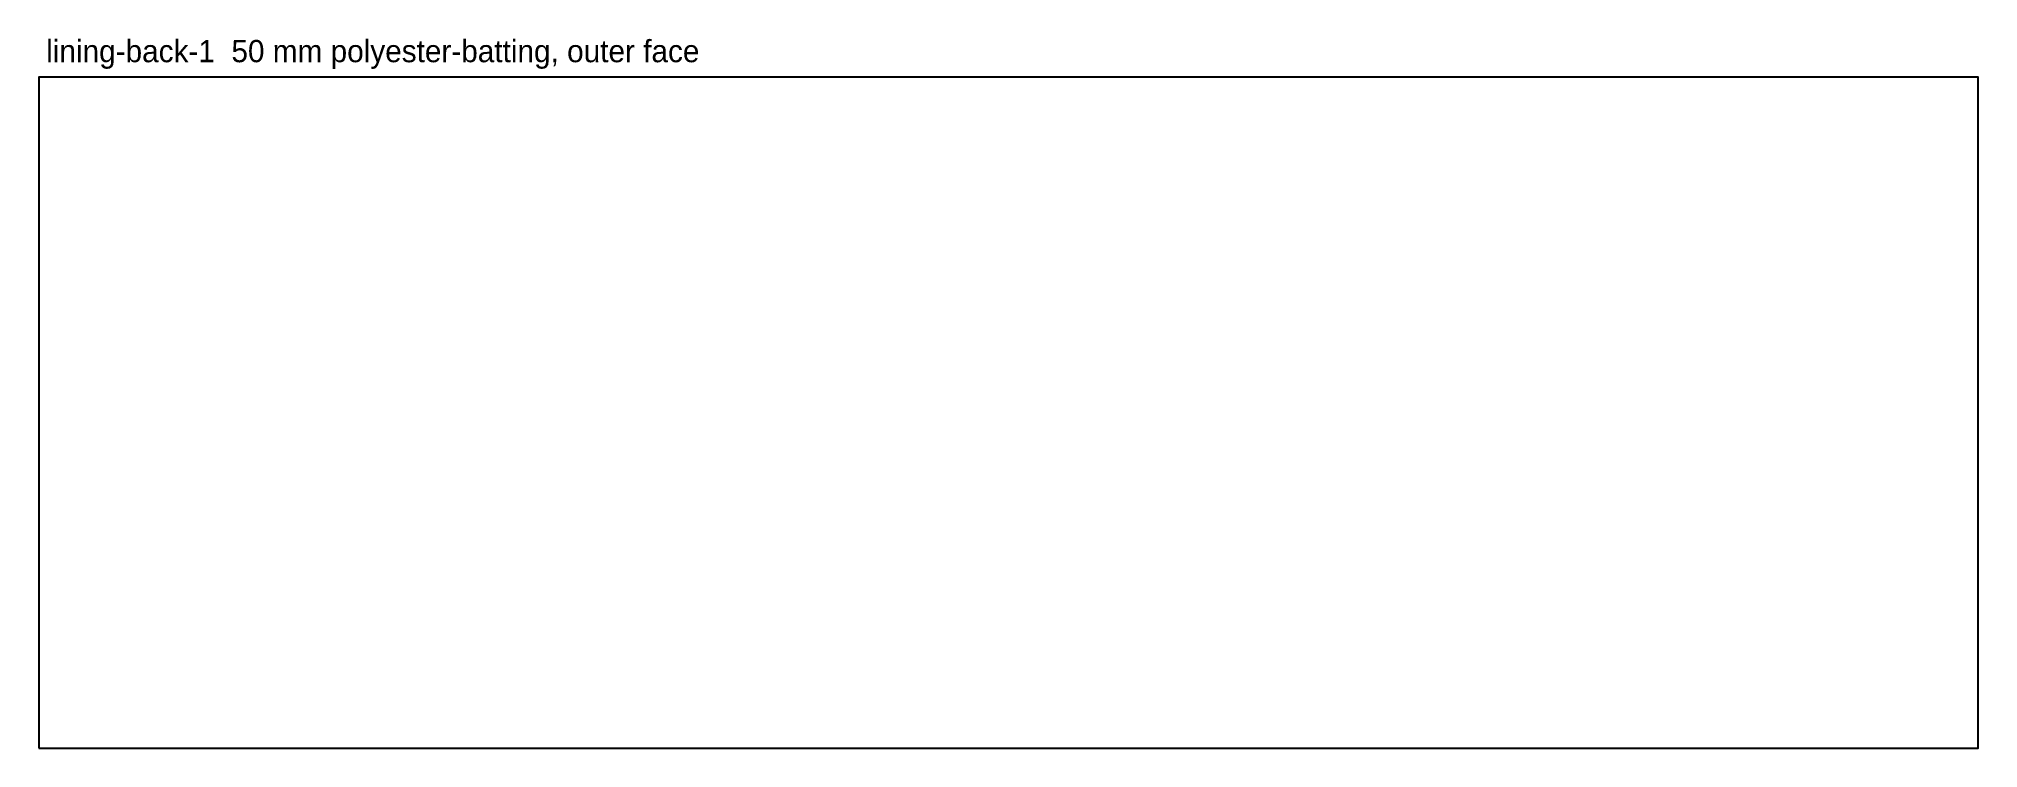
# Model space of a CAD drawing. Header units: millimetres. Extents: x 0 to 523, y 0 to 191.
import ezdxf

# ---------------------------------------------------------------- set-up
doc = ezdxf.new("R2010")
doc.units = ezdxf.units.MM
doc.layers.add('CUT_OUTSIDE', color=1, linetype='Continuous')
doc.layers.add('NOTES', color=7, linetype='Continuous')

msp = doc.modelspace()

# ---------------------------------------------------------------- linework, layer by layer
at = {"layer": 'CUT_OUTSIDE'}
msp.add_lwpolyline([(0, 0), (523, 0), (523, 181), (0, 181), (0, 0)], close=True, dxfattribs=at)

# ---------------------------------------------------------------- texts
at = {"layer": 'NOTES'}
msp.add_text('lining-back-1  50 mm polyester-batting, outer face', height=6, dxfattribs=at).set_placement((2, 185))

doc.saveas('drawing.dxf')
